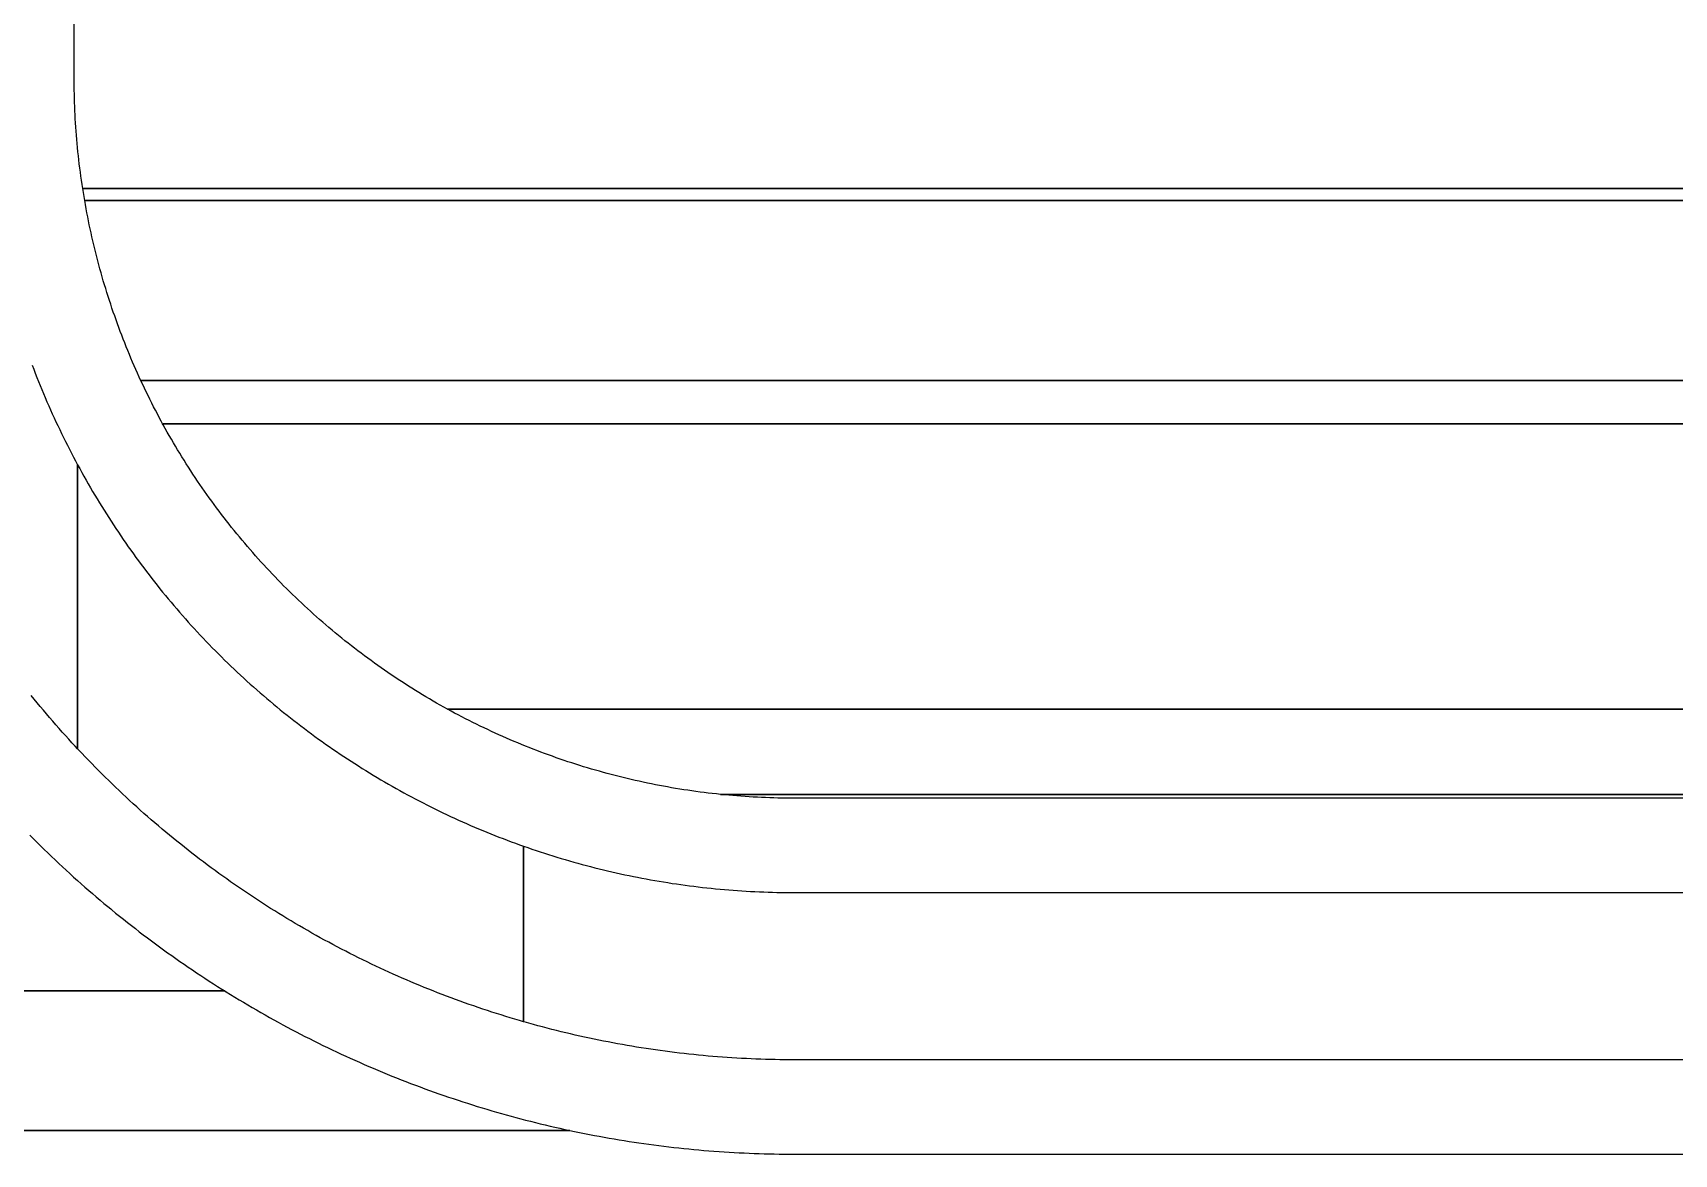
# Model space of a CAD drawing. Extents: x -3500 to 3500, y -3500 to 3500.
# Drawn here: x 278.3 to 556.8, y -1490.2 to -1300 of the extents above; entities that cross this region are included whole.
import ezdxf

# ---------------------------------------------------------------- set-up
doc = ezdxf.new("R2010")
doc.units = 0
for name, color, linetype in [('L5D0', 3, 'CONTINUOUS'), ('L5D100', 7, 'CONTINUOUS'), ('L5D11', 2, 'CONTINUOUS')]:
    doc.layers.add(name, color=color, linetype=linetype)

# ---------------------------------------------------------------- blocks, each defined once
blk = doc.blocks.new('ground_main_5')
at = {"layer": 'L5D0'}
for points in [[(2341.3715, -1328.456), (287.125, -1328.456), (287.008, -1327.768), (286.895, -1327.0795), (286.7855, -1326.39), (286.6805, -1325.7), (286.579, -1325.0095), (286.4815, -1324.318), (286.388, -1323.6265), (286.299, -1322.9345), (286.2135, -1322.2415), (286.1315, -1321.5485), (286.054, -1320.8545), (285.9805, -1320.1605), (285.911, -1319.466), (285.845, -1318.771), (285.7835, -1318.076), (285.7255, -1317.3805), (285.672, -1316.6845), (285.622, -1315.9885), (285.5765, -1315.292), (285.5345, -1314.595), (285.4965, -1313.898), (285.463, -1313.201), (285.433, -1312.5035), (285.407, -1311.806), (285.385, -1311.1085), (285.367, -1310.4105), (285.353, -1309.713), (285.343, -1309.015), (285.337, -1308.317), (285.335, -1307.619), (285.335, -1292.381)], [(2343.275, -1366.303), (300.3495, -1366.303), (300.1155, -1365.875), (299.7845, -1365.2605), (299.457, -1364.644), (299.133, -1364.0255), (298.8125, -1363.4055), (298.496, -1362.7835), (298.1825, -1362.16), (297.8725, -1361.5345), (297.5665, -1360.907), (297.264, -1360.2785), (296.965, -1359.6475), (296.6695, -1359.015), (296.378, -1358.381), (296.0895, -1357.7455), (295.805, -1357.108), (295.5245, -1356.469), (295.247, -1355.8285), (294.9735, -1355.1865), (294.7035, -1354.5425), (294.4375, -1353.8975), (294.175, -1353.2505), (293.9165, -1352.6025), (293.661, -1351.9525), (293.41, -1351.3015), (293.162, -1350.649), (292.918, -1349.995), (292.678, -1349.3395), (292.4415, -1348.683), (292.209, -1348.025), (291.98, -1347.3655), (291.755, -1346.705), (291.5335, -1346.043), (291.316, -1345.3795), (291.102, -1344.715), (290.892, -1344.0495), (290.686, -1343.383), (290.4835, -1342.715), (290.285, -1342.0455), (290.0905, -1341.3755), (289.8995, -1340.704), (289.7125, -1340.0315), (289.529, -1339.358), (289.35, -1338.6835), (289.1745, -1338.008), (289.0025, -1337.3315), (288.835, -1336.654), (288.671, -1335.9755), (288.511, -1335.296), (288.3545, -1334.6155), (288.2025, -1333.9345), (288.054, -1333.2525), (287.9095, -1332.5695), (287.769, -1331.886), (287.6325, -1331.2015), (287.4995, -1330.5165), (287.371, -1329.8305), (287.246, -1329.1435), (287.125, -1328.456), (2341.3715, -1328.456)], [(2344.006, -1429.1695), (394.9895, -1429.1695), (394.2955, -1429.096), (393.602, -1429.0185), (392.9085, -1428.937), (392.216, -1428.8515), (391.524, -1428.762), (390.832, -1428.6685), (390.141, -1428.571), (389.4505, -1428.47), (388.7605, -1428.3645), (388.071, -1428.2555), (387.382, -1428.1425), (386.694, -1428.0255), (386.0065, -1427.9045), (385.32, -1427.7795), (384.634, -1427.6505), (383.9485, -1427.518), (383.264, -1427.381), (382.5805, -1427.2405), (381.8975, -1427.096), (381.2155, -1426.948), (380.5345, -1426.7955), (379.854, -1426.6395), (379.175, -1426.4795), (378.4965, -1426.3155), (377.819, -1426.1475), (377.1425, -1425.976), (376.4665, -1425.8005), (375.792, -1425.621), (375.1185, -1425.438), (374.446, -1425.251), (373.775, -1425.06), (373.1045, -1424.865), (372.4355, -1424.6665), (371.7675, -1424.4645), (371.1005, -1424.258), (370.435, -1424.048), (369.7705, -1423.8345), (369.1075, -1423.6165), (368.4455, -1423.3955), (367.7845, -1423.17), (367.1255, -1422.9415), (366.4675, -1422.7085), (365.8105, -1422.472), (365.155, -1422.232), (364.5015, -1421.988), (363.8485, -1421.7405), (363.1975, -1421.489), (362.548, -1421.234), (361.9305, -1420.9875), (361.8995, -1420.975), (361.253, -1420.7125), (360.6075, -1420.4465), (359.964, -1420.1765), (359.322, -1419.903), (358.681, -1419.626), (358.0425, -1419.345), (357.405, -1419.0605), (356.769, -1418.7725), (356.135, -1418.4805), (355.5025, -1418.1855), (354.872, -1417.8865), (354.243, -1417.5835), (353.616, -1417.2775), (352.9905, -1416.968), (352.3665, -1416.6545), (351.7445, -1416.3375), (351.1245, -1416.017), (350.5065, -1415.693), (349.89, -1415.3655), (349.2755, -1415.0345), (348.663, -1414.7), (348.052, -1414.362), (347.4435, -1414.0205), (346.8365, -1413.6755), (346.232, -1413.3275), (345.629, -1412.9755), (345.0285, -1412.62), (344.4295, -1412.2615), (343.833, -1411.8995), (343.238, -1411.5335), (342.6455, -1411.165), (342.0555, -1410.7925), (341.467, -1410.417), (340.881, -1410.038), (340.297, -1409.6555), (339.7155, -1409.2695), (339.136, -1408.8805), (338.5585, -1408.4885), (337.9835, -1408.093), (337.4105, -1407.694), (336.84, -1407.2915), (336.272, -1406.8865), (335.706, -1406.4775), (335.1425, -1406.066), (334.5815, -1405.6505), (334.023, -1405.2325), (333.4665, -1404.811), (332.9125, -1404.3865), (332.361, -1403.9585), (331.812, -1403.5275), (331.2655, -1403.0935), (330.721, -1402.6565), (330.1795, -1402.216), (329.6405, -1401.7725), (329.104, -1401.326), (328.57, -1400.8765), (328.0385, -1400.424), (327.51, -1399.9685), (326.9835, -1399.51), (326.46, -1399.0485), (325.939, -1398.584), (325.421, -1398.1165), (324.9055, -1397.646), (324.3925, -1397.1725), (323.8825, -1396.696), (323.375, -1396.217), (322.87, -1395.7345), (322.368, -1395.2495), (321.869, -1394.762), (321.3725, -1394.271), (320.879, -1393.7775), (320.3885, -1393.281), (319.9005, -1392.782), (319.4155, -1392.28), (318.9335, -1391.7755), (318.454, -1391.268), (317.978, -1390.758), (317.5045, -1390.245), (317.034, -1389.7295), (316.5665, -1389.211), (316.102, -1388.69), (315.64, -1388.1665), (315.1815, -1387.6405), (314.726, -1387.1115), (314.2735, -1386.58), (313.824, -1386.046), (313.3775, -1385.5095), (312.934, -1384.9705), (312.494, -1384.429), (312.057, -1383.885), (311.6225, -1383.3385), (311.1915, -1382.7895), (310.764, -1382.2375), (310.3395, -1381.684), (309.918, -1381.1275), (309.4995, -1380.5685), (309.0845, -1380.0075), (308.6725, -1379.444), (308.264, -1378.878), (307.8585, -1378.31), (307.4565, -1377.7395), (307.0575, -1377.167), (306.662, -1376.5915), (306.2695, -1376.0145), (305.8805, -1375.435), (305.495, -1374.853), (305.1125, -1374.2695), (304.7335, -1373.683), (304.3575, -1373.095), (303.9855, -1372.5045), (303.6165, -1371.912), (303.251, -1371.3175), (302.889, -1370.7205), (302.53, -1370.122), (302.175, -1369.521), (301.823, -1368.9185), (301.4745, -1368.3135), (301.1295, -1367.707), (300.788, -1367.098), (300.45, -1366.4875), (300.3495, -1366.303), (2343.275, -1366.303)], [(277.8355, -1436.108), (278.4375, -1436.7125), (279.0425, -1437.315), (279.65, -1437.914), (280.2605, -1438.5105), (280.874, -1439.104), (281.49, -1439.6945), (282.109, -1440.2825), (282.7305, -1440.8675), (283.355, -1441.4495), (283.982, -1442.0285), (284.6115, -1442.6045), (285.244, -1443.1775), (285.879, -1443.748), (286.5165, -1444.315), (287.157, -1444.8795), (287.8, -1445.4405), (288.4455, -1445.999), (289.094, -1446.554), (289.745, -1447.1065), (290.398, -1447.6555), (291.054, -1448.2015), (291.5335, -1448.597), (291.7125, -1448.7445), (292.3735, -1449.2845), (293.037, -1449.821), (293.703, -1450.355), (294.3715, -1450.8855), (295.0425, -1451.413), (295.716, -1451.937), (296.392, -1452.4585), (297.0705, -1452.9765), (297.751, -1453.491), (298.4345, -1454.003), (299.12, -1454.511), (299.8075, -1455.0165), (300.498, -1455.5185), (301.1905, -1456.017), (301.8855, -1456.5125), (302.5825, -1457.005), (303.2825, -1457.494), (303.984, -1457.9795), (304.688, -1458.462), (305.3945, -1458.9415), (306.103, -1459.417), (306.8135, -1459.8895), (307.5265, -1460.359), (308.242, -1460.8245), (308.959, -1461.287), (309.6785, -1461.7465), (310.4, -1462.202), (311.124, -1462.6545), (311.85, -1463.1035), (312.578, -1463.549), (313.308, -1463.9915), (314.04, -1464.43), (314.774, -1464.8655), (315.51, -1465.2975), (316.248, -1465.726), (316.9885, -1466.151), (317.7305, -1466.5725), (318.4745, -1466.9905), (319.2205, -1467.405), (319.9685, -1467.816), (320.7185, -1468.224), (321.47, -1468.628), (322.224, -1469.0285), (322.9795, -1469.4255), (323.7365, -1469.819), (324.496, -1470.209), (325.257, -1470.5955), (326.0195, -1470.978), (326.7845, -1471.3575), (327.5505, -1471.733), (328.319, -1472.1055), (329.0885, -1472.474), (329.86, -1472.8385), (330.6335, -1473.2), (331.4085, -1473.5575), (332.185, -1473.912), (332.963, -1474.262), (333.743, -1474.609), (334.5245, -1474.952), (335.3075, -1475.2915), (336.0925, -1475.6275), (336.8785, -1475.9595), (337.666, -1476.288), (338.4555, -1476.613), (339.2465, -1476.934), (340.0385, -1477.251), (340.8325, -1477.565), (341.6275, -1477.875), (342.424, -1478.181), (343.2225, -1478.4835), (344.022, -1478.7825), (344.8225, -1479.0775), (345.625, -1479.3685), (346.4285, -1479.656), (347.2335, -1479.94), (348.0395, -1480.22), (348.8475, -1480.496), (349.656, -1480.7685), (350.466, -1481.0375), (351.2775, -1481.3025), (352.09, -1481.5635), (352.904, -1481.8205), (353.719, -1482.074), (354.535, -1482.324), (355.3525, -1482.5695), (356.171, -1482.8115), (356.9905, -1483.05), (357.811, -1483.284), (358.633, -1483.5145), (359.456, -1483.7415), (360.2795, -1483.964), (361.1045, -1484.183), (361.9305, -1484.3985), (362.7575, -1484.6095), (363.5855, -1484.817), (364.414, -1485.0205), (365.244, -1485.22), (366.075, -1485.416), (366.9065, -1485.6075), (367.739, -1485.7955), (368.5725, -1485.9795), (369.4065, -1486.16), (-1714.2245, -1486.16)], [(1267.159, -1429.815), (407.531, -1429.815), (406.833, -1429.813), (406.1355, -1429.807), (405.4375, -1429.797), (404.7395, -1429.783), (404.042, -1429.765), (403.344, -1429.743), (402.6465, -1429.7175), (401.9495, -1429.6875), (401.252, -1429.6535), (400.555, -1429.6155), (399.8585, -1429.574), (399.162, -1429.528), (398.466, -1429.4785), (397.77, -1429.4245), (397.0745, -1429.367), (396.379, -1429.305), (395.684, -1429.2395), (394.9895, -1429.1695), (2344.006, -1429.1695)], [(-1714.2245, -1486.16), (369.4065, -1486.16), (370.2415, -1486.336), (371.0775, -1486.5085), (371.9145, -1486.677), (372.752, -1486.8415), (373.59, -1487.002), (374.429, -1487.159), (375.269, -1487.3115), (376.109, -1487.4605), (376.9505, -1487.6055), (377.792, -1487.7465), (378.6345, -1487.8835), (379.4775, -1488.0165), (380.321, -1488.146), (381.1655, -1488.271), (382.01, -1488.3925), (382.8555, -1488.5095), (383.7015, -1488.623), (384.548, -1488.7325), (385.395, -1488.838), (386.2425, -1488.9395), (387.0905, -1489.037), (387.9385, -1489.1305), (388.7875, -1489.2205), (389.6365, -1489.306), (390.486, -1489.3875), (391.336, -1489.4655), (392.1865, -1489.539), (393.037, -1489.6085), (393.888, -1489.6745), (394.7395, -1489.7365), (395.591, -1489.794), (396.4425, -1489.848), (397.2945, -1489.898), (398.147, -1489.9435), (398.9995, -1489.9855), (399.852, -1490.0235), (400.705, -1490.0575), (401.558, -1490.0875), (402.411, -1490.113), (403.264, -1490.135), (404.1175, -1490.153), (404.971, -1490.167), (405.824, -1490.177), (406.6775, -1490.183), (407.531, -1490.185), (1267.159, -1490.185)]]:
    blk.add_lwpolyline(points, dxfattribs=at)
blk = doc.blocks.new('TOP_main_5_Cheese_100')
at = {"layer": 'L5D100'}
for points in [[(2341.2675, -1326.39), (286.7855, -1326.39), (286.6805, -1325.7), (286.579, -1325.0095), (286.4815, -1324.318), (286.388, -1323.6265), (286.299, -1322.9345), (286.2135, -1322.2415), (286.1315, -1321.5485), (286.054, -1320.8545), (285.9805, -1320.1605), (285.911, -1319.466), (285.845, -1318.771), (285.7835, -1318.076), (285.7255, -1317.3805), (285.672, -1316.6845), (285.622, -1315.9885), (285.5765, -1315.292), (285.5345, -1314.595), (285.4965, -1313.898), (285.463, -1313.201), (285.433, -1312.5035), (285.407, -1311.806), (285.385, -1311.1085), (285.367, -1310.4105), (285.353, -1309.713), (285.343, -1309.015), (285.337, -1308.317), (285.335, -1307.619), (285.335, -1292.381)], [(2342.9065, -1358.9795), (296.6535, -1358.9795), (296.378, -1358.381), (296.0895, -1357.7455), (295.805, -1357.108), (295.5245, -1356.469), (295.247, -1355.8285), (294.9735, -1355.1865), (294.7035, -1354.5425), (294.4375, -1353.8975), (294.175, -1353.2505), (293.9165, -1352.6025), (293.661, -1351.9525), (293.41, -1351.3015), (293.162, -1350.649), (292.918, -1349.995), (292.678, -1349.3395), (292.4415, -1348.683), (292.209, -1348.025), (291.98, -1347.3655), (291.755, -1346.705), (291.5335, -1346.043), (291.316, -1345.3795), (291.102, -1344.715), (290.892, -1344.0495), (290.686, -1343.383), (290.4835, -1342.715), (290.285, -1342.0455), (290.0905, -1341.3755), (289.8995, -1340.704), (289.7125, -1340.0315), (289.529, -1339.358), (289.35, -1338.6835), (289.1745, -1338.008), (289.0025, -1337.3315), (288.835, -1336.654), (288.671, -1335.9755), (288.511, -1335.296), (288.3545, -1334.6155), (288.2025, -1333.9345), (288.054, -1333.2525), (287.9095, -1332.5695), (287.769, -1331.886), (287.6325, -1331.2015), (287.4995, -1330.5165), (287.371, -1329.8305), (287.246, -1329.1435), (287.125, -1328.456), (287.008, -1327.768), (286.895, -1327.0795), (286.7855, -1326.39), (2341.2675, -1326.39)], [(2344.7335, -1414.7), (348.663, -1414.7), (348.052, -1414.362), (347.4435, -1414.0205), (346.8365, -1413.6755), (346.232, -1413.3275), (345.629, -1412.9755), (345.0285, -1412.62), (344.4295, -1412.2615), (343.833, -1411.8995), (343.238, -1411.5335), (342.6455, -1411.165), (342.0555, -1410.7925), (341.467, -1410.417), (340.881, -1410.038), (340.297, -1409.6555), (339.7155, -1409.2695), (339.136, -1408.8805), (338.5585, -1408.4885), (337.9835, -1408.093), (337.4105, -1407.694), (336.84, -1407.2915), (336.272, -1406.8865), (335.706, -1406.4775), (335.1425, -1406.066), (334.5815, -1405.6505), (334.023, -1405.2325), (333.4665, -1404.811), (332.9125, -1404.3865), (332.361, -1403.9585), (331.812, -1403.5275), (331.2655, -1403.0935), (330.721, -1402.6565), (330.1795, -1402.216), (329.6405, -1401.7725), (329.104, -1401.326), (328.57, -1400.8765), (328.0385, -1400.424), (327.51, -1399.9685), (326.9835, -1399.51), (326.46, -1399.0485), (325.939, -1398.584), (325.421, -1398.1165), (324.9055, -1397.646), (324.3925, -1397.1725), (323.8825, -1396.696), (323.375, -1396.217), (322.87, -1395.7345), (322.368, -1395.2495), (321.869, -1394.762), (321.3725, -1394.271), (320.879, -1393.7775), (320.3885, -1393.281), (319.9005, -1392.782), (319.4155, -1392.28), (318.9335, -1391.7755), (318.454, -1391.268), (317.978, -1390.758), (317.5045, -1390.245), (317.034, -1389.7295), (316.5665, -1389.211), (316.102, -1388.69), (315.64, -1388.1665), (315.1815, -1387.6405), (314.726, -1387.1115), (314.2735, -1386.58), (313.824, -1386.046), (313.3775, -1385.5095), (312.934, -1384.9705), (312.494, -1384.429), (312.057, -1383.885), (311.6225, -1383.3385), (311.1915, -1382.7895), (310.764, -1382.2375), (310.3395, -1381.684), (309.918, -1381.1275), (309.4995, -1380.5685), (309.0845, -1380.0075), (308.6725, -1379.444), (308.264, -1378.878), (307.8585, -1378.31), (307.4565, -1377.7395), (307.0575, -1377.167), (306.662, -1376.5915), (306.2695, -1376.0145), (305.8805, -1375.435), (305.495, -1374.853), (305.1125, -1374.2695), (304.7335, -1373.683), (304.3575, -1373.095), (303.9855, -1372.5045), (303.6165, -1371.912), (303.251, -1371.3175), (302.889, -1370.7205), (302.53, -1370.122), (302.175, -1369.521), (301.823, -1368.9185), (301.4745, -1368.3135), (301.1295, -1367.707), (300.788, -1367.098), (300.45, -1366.4875), (300.3495, -1366.303), (300.1155, -1365.875), (299.7845, -1365.2605), (299.457, -1364.644), (299.133, -1364.0255), (298.8125, -1363.4055), (298.496, -1362.7835), (298.1825, -1362.16), (297.8725, -1361.5345), (297.5665, -1360.907), (297.264, -1360.2785), (296.965, -1359.6475), (296.6695, -1359.015), (296.6535, -1358.9795), (2342.9065, -1358.9795)], [(277.8355, -1436.108), (278.4375, -1436.7125), (279.0425, -1437.315), (279.65, -1437.914), (280.2605, -1438.5105), (280.874, -1439.104), (281.49, -1439.6945), (282.109, -1440.2825), (282.7305, -1440.8675), (283.355, -1441.4495), (283.982, -1442.0285), (284.6115, -1442.6045), (285.244, -1443.1775), (285.879, -1443.748), (286.5165, -1444.315), (287.157, -1444.8795), (287.8, -1445.4405), (288.4455, -1445.999), (289.094, -1446.554), (289.745, -1447.1065), (290.398, -1447.6555), (291.054, -1448.2015), (291.5335, -1448.597), (291.7125, -1448.7445), (292.3735, -1449.2845), (293.037, -1449.821), (293.703, -1450.355), (294.3715, -1450.8855), (295.0425, -1451.413), (295.716, -1451.937), (296.392, -1452.4585), (297.0705, -1452.9765), (297.751, -1453.491), (298.4345, -1454.003), (299.12, -1454.511), (299.8075, -1455.0165), (300.498, -1455.5185), (301.1905, -1456.017), (301.8855, -1456.5125), (302.5825, -1457.005), (303.2825, -1457.494), (303.984, -1457.9795), (304.688, -1458.462), (305.3945, -1458.9415), (306.103, -1459.417), (306.8135, -1459.8895), (307.5265, -1460.359), (308.242, -1460.8245), (308.959, -1461.287), (309.6785, -1461.7465), (310.4, -1462.202), (310.877, -1462.5), (-37.5, -1462.5)], [(1267.159, -1429.815), (407.531, -1429.815), (406.833, -1429.813), (406.1355, -1429.807), (405.4375, -1429.797), (404.7395, -1429.783), (404.042, -1429.765), (403.344, -1429.743), (402.6465, -1429.7175), (401.9495, -1429.6875), (401.252, -1429.6535), (400.555, -1429.6155), (399.8585, -1429.574), (399.162, -1429.528), (398.466, -1429.4785), (397.77, -1429.4245), (397.0745, -1429.367), (396.379, -1429.305), (395.684, -1429.2395), (394.9895, -1429.1695), (394.2955, -1429.096), (393.602, -1429.0185), (392.9085, -1428.937), (392.216, -1428.8515), (391.524, -1428.762), (390.832, -1428.6685), (390.141, -1428.571), (389.4505, -1428.47), (388.7605, -1428.3645), (388.071, -1428.2555), (387.382, -1428.1425), (386.694, -1428.0255), (386.0065, -1427.9045), (385.32, -1427.7795), (384.634, -1427.6505), (383.9485, -1427.518), (383.264, -1427.381), (382.5805, -1427.2405), (381.8975, -1427.096), (381.2155, -1426.948), (380.5345, -1426.7955), (379.854, -1426.6395), (379.175, -1426.4795), (378.4965, -1426.3155), (377.819, -1426.1475), (377.1425, -1425.976), (376.4665, -1425.8005), (375.792, -1425.621), (375.1185, -1425.438), (374.446, -1425.251), (373.775, -1425.06), (373.1045, -1424.865), (372.4355, -1424.6665), (371.7675, -1424.4645), (371.1005, -1424.258), (370.435, -1424.048), (369.7705, -1423.8345), (369.1075, -1423.6165), (368.4455, -1423.3955), (367.7845, -1423.17), (367.1255, -1422.9415), (366.4675, -1422.7085), (365.8105, -1422.472), (365.155, -1422.232), (364.5015, -1421.988), (363.8485, -1421.7405), (363.1975, -1421.489), (362.548, -1421.234), (361.9305, -1420.9875), (361.8995, -1420.975), (361.253, -1420.7125), (360.6075, -1420.4465), (359.964, -1420.1765), (359.322, -1419.903), (358.681, -1419.626), (358.0425, -1419.345), (357.405, -1419.0605), (356.769, -1418.7725), (356.135, -1418.4805), (355.5025, -1418.1855), (354.872, -1417.8865), (354.243, -1417.5835), (353.616, -1417.2775), (352.9905, -1416.968), (352.3665, -1416.6545), (351.7445, -1416.3375), (351.1245, -1416.017), (350.5065, -1415.693), (349.89, -1415.3655), (349.2755, -1415.0345), (348.663, -1414.7), (2344.7335, -1414.7)], [(-1722.548, -1462.5), (310.877, -1462.5), (311.124, -1462.6545), (311.85, -1463.1035), (312.578, -1463.549), (313.308, -1463.9915), (314.04, -1464.43), (314.774, -1464.8655), (315.51, -1465.2975), (316.248, -1465.726), (316.9885, -1466.151), (317.7305, -1466.5725), (318.4745, -1466.9905), (319.2205, -1467.405), (319.9685, -1467.816), (320.7185, -1468.224), (321.47, -1468.628), (322.224, -1469.0285), (322.9795, -1469.4255), (323.7365, -1469.819), (324.496, -1470.209), (325.257, -1470.5955), (326.0195, -1470.978), (326.7845, -1471.3575), (327.5505, -1471.733), (328.319, -1472.1055), (329.0885, -1472.474), (329.86, -1472.8385), (330.6335, -1473.2), (331.4085, -1473.5575), (332.185, -1473.912), (332.963, -1474.262), (333.743, -1474.609), (334.5245, -1474.952), (335.3075, -1475.2915), (336.0925, -1475.6275), (336.8785, -1475.9595), (337.666, -1476.288), (338.4555, -1476.613), (339.2465, -1476.934), (340.0385, -1477.251), (340.8325, -1477.565), (341.6275, -1477.875), (342.424, -1478.181), (343.2225, -1478.4835), (344.022, -1478.7825), (344.8225, -1479.0775), (345.625, -1479.3685), (346.4285, -1479.656), (347.2335, -1479.94), (348.0395, -1480.22), (348.8475, -1480.496), (349.656, -1480.7685), (350.466, -1481.0375), (351.2775, -1481.3025), (352.09, -1481.5635), (352.904, -1481.8205), (353.719, -1482.074), (354.535, -1482.324), (355.3525, -1482.5695), (356.171, -1482.8115), (356.9905, -1483.05), (357.811, -1483.284), (358.633, -1483.5145), (359.456, -1483.7415), (360.2795, -1483.964), (361.1045, -1484.183), (361.9305, -1484.3985), (362.7575, -1484.6095), (363.5855, -1484.817), (364.414, -1485.0205), (365.244, -1485.22), (366.075, -1485.416), (366.9065, -1485.6075), (367.739, -1485.7955), (368.5725, -1485.9795), (369.4065, -1486.16), (370.2415, -1486.336), (371.0775, -1486.5085), (371.9145, -1486.677), (372.752, -1486.8415), (373.59, -1487.002), (374.429, -1487.159), (375.269, -1487.3115), (376.109, -1487.4605), (376.9505, -1487.6055), (377.792, -1487.7465), (378.6345, -1487.8835), (379.4775, -1488.0165), (380.321, -1488.146), (381.1655, -1488.271), (382.01, -1488.3925), (382.8555, -1488.5095), (383.7015, -1488.623), (384.548, -1488.7325), (385.395, -1488.838), (386.2425, -1488.9395), (387.0905, -1489.037), (387.9385, -1489.1305), (388.7875, -1489.2205), (389.6365, -1489.306), (390.486, -1489.3875), (391.336, -1489.4655), (392.1865, -1489.539), (393.037, -1489.6085), (393.888, -1489.6745), (394.7395, -1489.7365), (395.591, -1489.794), (396.4425, -1489.848), (397.2945, -1489.898), (398.147, -1489.9435), (398.9995, -1489.9855), (399.852, -1490.0235), (400.705, -1490.0575), (401.558, -1490.0875), (402.411, -1490.113), (403.264, -1490.135), (404.1175, -1490.153), (404.971, -1490.167), (405.824, -1490.177), (406.6775, -1490.183), (407.531, -1490.185), (1267.159, -1490.185)]]:
    blk.add_lwpolyline(points, dxfattribs=at)
blk = doc.blocks.new('TOP_main_5')
at = {"layer": 'L5D11'}
for points in [[(278.2145, -1356.3565), (278.4785, -1357.0515), (278.7465, -1357.745), (279.018, -1358.437), (279.293, -1359.1275), (279.572, -1359.817), (279.855, -1360.5045), (280.141, -1361.1905), (280.431, -1361.875), (280.725, -1362.558), (281.022, -1363.239), (281.3235, -1363.919), (281.628, -1364.597), (281.9365, -1365.2735), (282.248, -1365.9485), (282.564, -1366.6215), (282.883, -1367.293), (283.206, -1367.9625), (283.5325, -1368.6305), (283.8625, -1369.2965), (284.196, -1369.961), (284.533, -1370.6235), (284.8735, -1371.2845), (285.218, -1371.943), (285.5655, -1372.6), (285.917, -1373.2555), (285.917, -1421.435), (285.509, -1420.998), (284.9555, -1420.3995), (284.405, -1419.7985), (283.8575, -1419.1945), (283.313, -1418.588), (282.7715, -1417.979), (282.233, -1417.367), (281.6975, -1416.7525), (281.165, -1416.1355), (280.6355, -1415.516), (280.109, -1414.8935), (279.5855, -1414.269), (279.0655, -1413.6415), (278.548, -1413.0115), (278.034, -1412.379)], [(1267.159, -1474.185), (407.531, -1474.185), (406.716, -1474.183), (405.901, -1474.177), (405.086, -1474.167), (404.271, -1474.153), (403.456, -1474.135), (402.6415, -1474.113), (401.8265, -1474.0875), (401.012, -1474.0575), (400.198, -1474.0235), (399.3835, -1473.9855), (398.5695, -1473.944), (397.756, -1473.898), (396.9425, -1473.848), (396.129, -1473.7945), (395.316, -1473.7365), (394.503, -1473.6745), (393.691, -1473.609), (392.8785, -1473.5395), (392.067, -1473.4655), (391.2555, -1473.388), (390.4445, -1473.3065), (389.634, -1473.2205), (388.824, -1473.131), (388.014, -1473.0375), (387.205, -1472.94), (386.396, -1472.8385), (385.588, -1472.7335), (384.7805, -1472.624), (383.973, -1472.5105), (383.1665, -1472.3935), (382.3605, -1472.272), (381.555, -1472.147), (380.7505, -1472.018), (379.946, -1471.885), (379.1425, -1471.748), (378.34, -1471.607), (377.5375, -1471.4625), (376.7365, -1471.3135), (375.9355, -1471.161), (375.1355, -1471.0045), (374.3365, -1470.844), (373.5385, -1470.6795), (372.7405, -1470.511), (371.944, -1470.339), (371.148, -1470.163), (370.3535, -1469.983), (369.559, -1469.799), (368.766, -1469.6115), (367.974, -1469.4195), (367.1825, -1469.224), (366.392, -1469.0245), (365.603, -1468.8215), (364.8145, -1468.6145), (364.027, -1468.4035), (363.241, -1468.1885), (362.456, -1467.97), (361.6715, -1467.7475), (361.5875, -1467.723), (361.5875, -1437.9545), (362.289, -1438.1995), (362.992, -1438.441), (363.6965, -1438.679), (364.4025, -1438.9125), (365.109, -1439.143), (365.8175, -1439.369), (366.5265, -1439.5915), (367.237, -1439.8105), (367.949, -1440.025), (368.6615, -1440.236), (369.3755, -1440.4435), (370.091, -1440.6465), (370.807, -1440.846), (371.524, -1441.0415), (372.2425, -1441.2335), (372.9615, -1441.4215), (373.682, -1441.6055), (374.403, -1441.7855), (375.1255, -1441.962), (375.8485, -1442.134), (376.5725, -1442.3025), (377.2975, -1442.4675), (378.0235, -1442.628), (378.75, -1442.785), (379.4775, -1442.9375), (380.206, -1443.0865), (380.935, -1443.2315), (381.665, -1443.3725), (382.3955, -1443.51), (383.127, -1443.643), (383.859, -1443.7725), (384.592, -1443.898), (385.3255, -1444.0195), (386.0595, -1444.137), (386.794, -1444.2505), (387.5295, -1444.36), (388.2655, -1444.4655), (389.0015, -1444.567), (389.7385, -1444.665), (390.476, -1444.7585), (391.214, -1444.8485), (391.9525, -1444.934), (392.6915, -1445.016), (393.431, -1445.094), (394.1705, -1445.1675), (394.9105, -1445.2375), (395.651, -1445.3035), (396.392, -1445.3655), (397.133, -1445.4235), (397.8745, -1445.477), (398.6165, -1445.527), (399.3585, -1445.573), (400.1005, -1445.615), (400.843, -1445.653), (401.5855, -1445.687), (402.3285, -1445.717), (403.0715, -1445.743), (403.8145, -1445.765), (404.558, -1445.783), (405.301, -1445.797), (406.0445, -1445.807), (406.788, -1445.813), (407.531, -1445.815), (1267.159, -1445.815)]]:
    blk.add_lwpolyline(points, dxfattribs=at)
blk.add_lwpolyline([(361.5875, -1467.723), (360.8885, -1467.521), (360.1065, -1467.291), (359.326, -1467.057), (358.5465, -1466.819), (357.768, -1466.5775), (356.9905, -1466.332), (356.2145, -1466.083), (355.4395, -1465.83), (354.666, -1465.573), (353.894, -1465.3125), (353.123, -1465.048), (352.353, -1464.78), (351.5845, -1464.508), (350.8175, -1464.2325), (350.052, -1463.953), (349.2875, -1463.67), (348.5245, -1463.383), (347.763, -1463.0925), (347.003, -1462.798), (346.2445, -1462.5), (345.4875, -1462.1985), (344.7315, -1461.893), (343.9775, -1461.584), (343.225, -1461.271), (342.4735, -1460.9545), (341.724, -1460.634), (340.976, -1460.3105), (340.23, -1459.983), (339.485, -1459.6515), (338.742, -1459.317), (338.0005, -1458.9785), (337.2605, -1458.6365), (336.5225, -1458.291), (335.786, -1457.9415), (335.051, -1457.5885), (334.318, -1457.232), (333.587, -1456.872), (332.8575, -1456.5085), (332.13, -1456.141), (331.404, -1455.7705), (330.68, -1455.396), (329.9575, -1455.0185), (329.2375, -1454.637), (328.519, -1454.252), (327.802, -1453.8635), (327.0875, -1453.472), (326.375, -1453.0765), (325.664, -1452.6775), (324.955, -1452.275), (324.248, -1451.8695), (323.5435, -1451.46), (322.8405, -1451.0475), (322.1395, -1450.6315), (321.441, -1450.2115), (320.744, -1449.7885), (320.0495, -1449.3625), (319.357, -1448.9325), (318.6665, -1448.4995), (317.978, -1448.063), (317.292, -1447.623), (316.608, -1447.1795), (315.926, -1446.733), (315.2465, -1446.283), (314.569, -1445.83), (313.894, -1445.3735), (313.221, -1444.9135), (312.55, -1444.4505), (311.8815, -1443.984), (311.2155, -1443.514), (310.5515, -1443.0415), (309.89, -1442.565), (309.231, -1442.0855), (308.574, -1441.603), (307.9195, -1441.117), (307.2675, -1440.628), (306.618, -1440.136), (305.9705, -1439.6405), (305.326, -1439.142), (304.6835, -1438.6405), (304.0435, -1438.1355), (303.406, -1437.6275), (302.771, -1437.1165), (302.139, -1436.602), (301.509, -1436.085), (300.8815, -1435.5645), (300.2565, -1435.041), (299.6345, -1434.5145), (299.015, -1433.985), (298.3975, -1433.4525), (297.7835, -1432.917), (297.1715, -1432.3785), (296.562, -1431.837), (295.9555, -1431.2925), (295.352, -1430.745), (294.7505, -1430.1945), (294.152, -1429.6415), (293.5565, -1429.085), (292.9635, -1428.526), (292.373, -1427.964), (291.7855, -1427.399), (291.201, -1426.831), (290.619, -1426.2605), (290.04, -1425.687), (289.4635, -1425.1105), (288.89, -1424.5315), (288.3195, -1423.9495), (287.7515, -1423.3645), (287.1865, -1422.777), (286.6245, -1422.187), (286.065, -1421.5935), (285.917, -1421.435), (285.917, -1373.2555), (286.272, -1373.9085), (286.6305, -1374.56), (286.992, -1375.2095), (287.3575, -1375.857), (287.7265, -1376.5025), (288.0985, -1377.146), (288.4745, -1377.7875), (288.8535, -1378.4265), (289.236, -1379.064), (289.622, -1379.6995), (290.0115, -1380.3325), (290.4045, -1380.964), (290.8005, -1381.593), (291.2005, -1382.2195), (291.6035, -1382.8445), (292.0095, -1383.467), (292.4195, -1384.0875), (292.8325, -1384.7055), (293.2485, -1385.3215), (293.6685, -1385.935), (294.0915, -1386.5465), (294.5175, -1387.1555), (294.947, -1387.762), (295.38, -1388.3665), (295.816, -1388.969), (296.255, -1389.5685), (296.6975, -1390.166), (297.143, -1390.761), (297.592, -1391.3535), (298.044, -1391.944), (298.499, -1392.5315), (298.9575, -1393.117), (299.419, -1393.7), (299.8835, -1394.28), (300.3515, -1394.858), (300.8225, -1395.433), (301.296, -1396.006), (301.773, -1396.576), (302.2535, -1397.144), (302.7365, -1397.709), (303.2225, -1398.2715), (303.7115, -1398.831), (304.204, -1399.3885), (304.699, -1399.943), (305.197, -1400.4945), (305.6985, -1401.044), (306.2025, -1401.59), (306.7095, -1402.134), (307.219, -1402.675), (307.732, -1403.213), (308.2475, -1403.7485), (308.766, -1404.2815), (309.2875, -1404.8115), (309.812, -1405.3385), (310.339, -1405.8625), (310.869, -1406.384), (311.4015, -1406.9025), (311.937, -1407.4185), (312.4755, -1407.931), (313.0165, -1408.441), (313.56, -1408.948), (314.1065, -1409.452), (314.6555, -1409.953), (315.2075, -1410.451), (315.762, -1410.9465), (316.319, -1411.4385), (316.879, -1411.9275), (317.4415, -1412.414), (318.0065, -1412.897), (318.574, -1413.377), (319.1445, -1413.854), (319.717, -1414.328), (320.2925, -1414.799), (320.87, -1415.2665), (321.4505, -1415.731), (322.0335, -1416.1925), (322.6185, -1416.651), (323.2065, -1417.106), (323.7965, -1417.5585), (324.389, -1418.007), (324.984, -1418.453), (325.5815, -1418.895), (326.1815, -1419.3345), (326.7835, -1419.7705), (327.388, -1420.203), (327.995, -1420.6325), (328.604, -1421.059), (329.2155, -1421.482), (329.829, -1421.9015), (330.445, -1422.318), (331.063, -1422.731), (331.6835, -1423.1405), (332.306, -1423.547), (332.9305, -1423.95), (333.5575, -1424.3495), (334.1865, -1424.746), (334.8175, -1425.1385), (335.451, -1425.528), (336.086, -1425.914), (336.7235, -1426.297), (337.363, -1426.676), (338.0045, -1427.0515), (338.648, -1427.424), (339.2935, -1427.793), (339.941, -1428.158), (340.5905, -1428.52), (341.2415, -1428.8785), (341.895, -1429.233), (342.55, -1429.5845), (343.207, -1429.9325), (343.866, -1430.2765), (344.5265, -1430.6175), (345.1895, -1430.9545), (345.8535, -1431.288), (346.52, -1431.618), (347.188, -1431.9445), (347.8575, -1432.267), (348.529, -1432.5865), (349.202, -1432.902), (349.8765, -1433.214), (350.553, -1433.5225), (351.2315, -1433.827), (351.911, -1434.128), (352.5925, -1434.4255), (353.2755, -1434.719), (353.96, -1435.009), (354.646, -1435.2955), (355.3335, -1435.578), (356.0225, -1435.857), (356.713, -1436.1325), (357.405, -1436.404), (358.0985, -1436.6715), (358.7935, -1436.9355), (359.49, -1437.196), (360.188, -1437.4525), (360.887, -1437.7055), (361.5875, -1437.9545)], close=True, dxfattribs=at)
for name in ['ground_main_5', 'TOP_main_5_Cheese_100']:
    blk.add_blockref(name, (0, 0))
blk = doc.blocks.new('TOP_main')
blk.add_blockref('TOP_main_5', (0, 0))

msp = doc.modelspace()

# ---------------------------------------------------------------- block references
msp.add_blockref('TOP_main', (0, 0))

doc.saveas('drawing.dxf')
